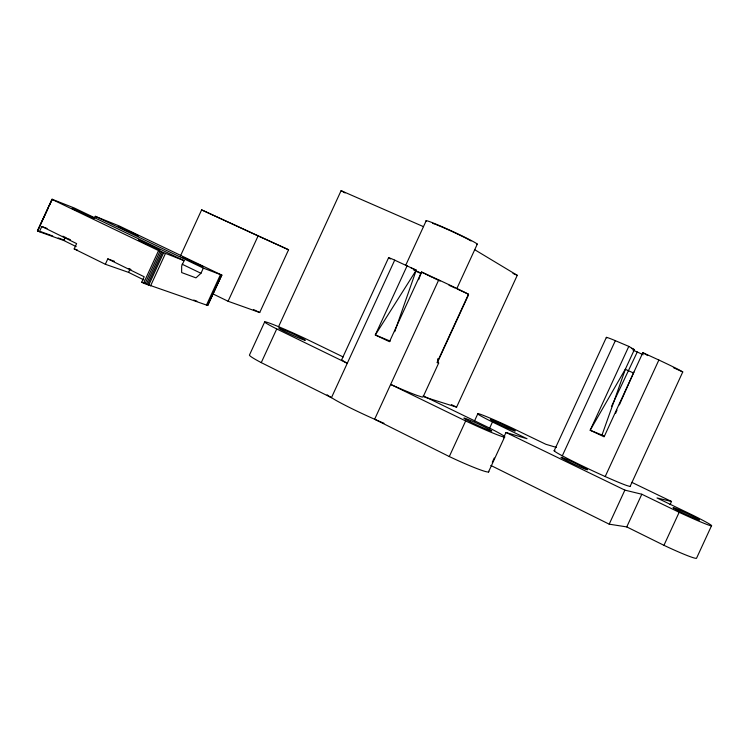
<?xml version="1.0" encoding="UTF-8"?>
<svg xmlns="http://www.w3.org/2000/svg" width="749" height="749" viewBox="0 0 749 749"><rect width="100%" height="100%" fill="white"/><g stroke="black" fill="none" stroke-linecap="round" stroke-linejoin="round"><path stroke-width="1.12" d="M423.194 395.837L489.387 427.988A38.452 1.966 24.9 0 1 502.616 436.667A38.452 1.966 24.9 0 1 465.672 420.957L390.66 384.424A44.8 2.247 24.7 0 0 416.8 395.332L421.284 396.801A44.8 2.247 24.7 0 0 423.063 396.979L438.68 363.031L437.566 362.17L437.837 358.687M394.742 331.667L416.257 270.164L392.86 259.304A44.809 0.824 24.7 0 0 390.557 258.929M604.452 436.18L602.009 435.029L625.555 368.761L634.356 349.652L628.795 346.394L613.234 339.784A42.178 1.236 24.4 0 0 606.83 337.883M418.644 279.667L421.547 272.009L438.736 279.911A44.809 0.824 24.7 0 1 464.305 292.082L468.481 294.226L437.023 362.61L438.68 363.031M615.603 413.317L617.007 410.143M619.357 404.863L633.916 372.094M37.45 230.711L52.205 199.309L74.301 208.007L184.104 260.689L181.67 265.979L181.642 272.561L195.966 277.87L200.957 273.282L203.335 268.105L221.826 275.126L207.52 305.414L143.611 283.141L141.711 282.195L144.201 276.774L107.79 258.901L105.337 264.266L74.188 248.911L76.623 243.603L41.804 226.507L39.397 231.759L37.45 230.711L38.246 230.795M37.553 230.851L51.953 199.243M37.796 230.692L48.367 207.67M49.322 205.582L52.205 199.309M39.397 231.759L63.731 240.485L65.135 237.414M94.346 218.315L95.263 216.311L119.044 225.88L221.826 275.126M105.337 264.266L128.547 272.374L129.989 269.237M143.611 283.141L158.563 250.587L51.999 199.384M144.997 283.731L159.949 251.196L184.104 260.689M146.327 284.283L161.26 251.767M147.562 284.789L162.486 252.291M148.695 285.238L163.61 252.759M150.549 285.921L165.445 253.499M180.35 256.186L201.631 209.879L288.571 249.763L259.716 312.539L228.071 301.257L213.568 294.207M206.462 305.096L220.431 274.696M207.52 305.414L221.461 275.07M221.741 275.033L207.801 305.452M228.071 301.257L258.087 235.944L288.571 249.763M264.706 321.883L249.492 354.979A36.111 2.565 24.5 0 0 261.261 362.619L331.451 397.682L394.723 260.1M261.261 362.619L276.737 328.942A36.111 1.76 24.6 0 1 268.423 322.753A36.111 1.76 24.6 0 1 306.566 339.185L343.192 356.964M278.506 326.807L341.095 190.667L423.475 226.647M388.562 257.787L341.853 359.37A44.8 2.247 24.7 0 0 345.495 362.31L347.264 363.293L276.737 328.942M405.78 265.127L426.228 220.665M407.231 265.549L375.305 334.972L385.08 339.615L389.499 341.684L421.547 272.009L432.407 277.458M438.736 279.911L374.631 419.253L449.297 456.553A38.442 2.865 25 0 0 488.638 471.346M456.834 288.59L477.3 244.108M437.566 362.17L468.593 294.741M424.458 397.026L456.59 407.147L517.259 275.314L474.52 249.595M449.297 456.553L465.672 420.957M474.482 421.013L477.89 413.598M489.565 428.278L492.458 422.015A33.78 1.526 24.9 0 1 479.397 413.954A33.78 1.526 24.9 0 1 512.475 428.194L545.815 444.269L556.46 447.434M492.29 462.245L494.246 457.995M503.543 437.8L505.987 432.482L527.043 438.736L492.458 422.015M488.498 471.982L504.573 437.07M554.148 450.804L606.39 337.34M562.312 455.795L615.341 340.655M628.795 346.394L590.184 430.244L604.106 436.817L642.857 352.676L658.867 360.026A42.178 1.236 24.4 0 1 680.167 370.446L682.751 371.963L630.293 486.035A42.169 1.929 25.1 0 1 630.003 486.466L627.1 485.642A42.169 1.929 25.1 0 1 566.909 458.238L560.308 454.727A42.169 1.929 25.1 0 1 554.925 450.617M643.213 354.783L637.268 351.983L611.446 406.557M605.201 476.542L658.867 360.026M490.82 465.438L609.19 524.169L624.872 490.118L641.809 494.237L679.156 512.307A36.411 1.667 25.2 0 0 710.773 525.732A36.411 1.667 25.2 0 0 693.078 515.349L657.004 497.945L671.516 501.484L670.074 504.611M609.19 524.169L626.754 526.912L641.809 494.237M626.754 526.912L663.942 545.309L679.156 512.307M711.55 525.667L696.607 558.089A36.411 2.425 25.5 0 1 663.942 545.309M625.555 368.761L590.184 430.244L602.009 435.029M141.711 282.195L144.932 283.309M193.719 300.068L196.875 301.154M74.188 248.911L77.419 250.054M107.79 258.901L114.41 261.261M40.718 231.647L52.739 235.972M58.197 237.929L64.76 240.289M41.804 226.507L47.084 228.436M390.22 341.113L375.305 334.972L416.257 270.164L411.145 267.927M633.064 350.204L637.268 351.983M413.42 269.79L421.603 273.329M631.379 348.36L634.356 349.652M512.981 273.432L517.259 275.314M625.49 369.369L633.532 373.03M158.563 250.587L159.949 251.196M673.398 367.647L682.751 371.963M449.016 285.257L455.167 288.084M457.208 289.03L468.481 294.226M433.297 277.86L440.103 281.034M201.631 209.879L258.087 235.944M415.283 270.857L420.142 273.132M95.263 216.311L203.335 268.105M182.082 264.2L200.957 273.282M631.819 482.356L671.516 501.484M451.338 404.6L456.59 407.147M253.443 309.506L259.716 312.539M505.987 432.482L624.872 490.118M63.731 240.485L76.164 246.608M128.547 272.374L143.855 279.911M341.095 190.667L345.111 192.961M642.857 352.676L647.688 355.588M70.425 239.736A11.703 0.59 24.1 0 1 67.653 238.472M66.764 238.051A11.703 0.59 24.1 0 1 62.907 236.178M130.953 269.574A11.862 0.618 24.2 0 1 128.809 268.498M426.228 221.058A28.284 1.367 24.7 0 1 436.33 224.279A28.284 1.367 24.7 0 1 462.133 235.926L467.938 238.8A28.284 1.367 24.7 0 1 477.066 244.399M432.669 223.352A22.723 1.105 24.7 0 1 435.412 224.335M436.283 224.672A22.723 1.105 24.7 0 1 460.055 235.261L464.717 237.555A22.723 1.105 24.7 0 1 471.027 240.963M383.975 423.26A44.8 3.268 24.7 0 1 335.421 400.06L329.71 396.633A44.8 3.268 24.7 0 1 327.116 394.779M93.325 217.95L71.998 208.306L93.325 217.95M202.829 266.569L182.363 257.253L202.829 266.569M159.968 249.979L138.396 240.157L159.968 249.979M515.003 430.947L514.291 430.787A13.604 0.618 24.9 0 1 501.493 425.292L498.328 423.784A13.604 0.618 24.9 0 1 490.689 419.459A13.604 0.618 24.9 0 1 503.89 425.058L507.007 426.546A13.604 0.618 24.9 0 1 515.003 430.947M138.462 235.748L118.305 226.573L138.462 235.748M304.899 340.243L303.673 339.877A14.549 0.712 24.6 0 1 288.861 333.511L285.612 331.957A14.549 0.712 24.6 0 1 279.677 328.287A14.549 0.712 24.6 0 1 295.125 334.859L298.327 336.385A14.549 0.712 24.6 0 1 304.899 340.243M587.403 469.689L587.029 469.314A14.596 0.693 25.1 0 0 572.863 462.124A14.596 0.693 25.1 0 0 560.982 457.311L561.291 457.658A14.596 0.693 25.1 0 0 575.513 464.886A14.596 0.693 25.1 0 0 587.403 469.689M677.471 510.266A14.577 0.665 25.3 0 0 699.201 520.106A14.577 0.665 25.3 0 0 682.245 511.267A14.577 0.665 25.3 0 0 677.471 510.266M469.848 421.584A15.392 0.786 24.9 0 0 491.747 431.087A15.392 0.786 24.9 0 0 471.926 421.05A15.392 0.786 24.9 0 0 469.848 421.584"/></g></svg>
